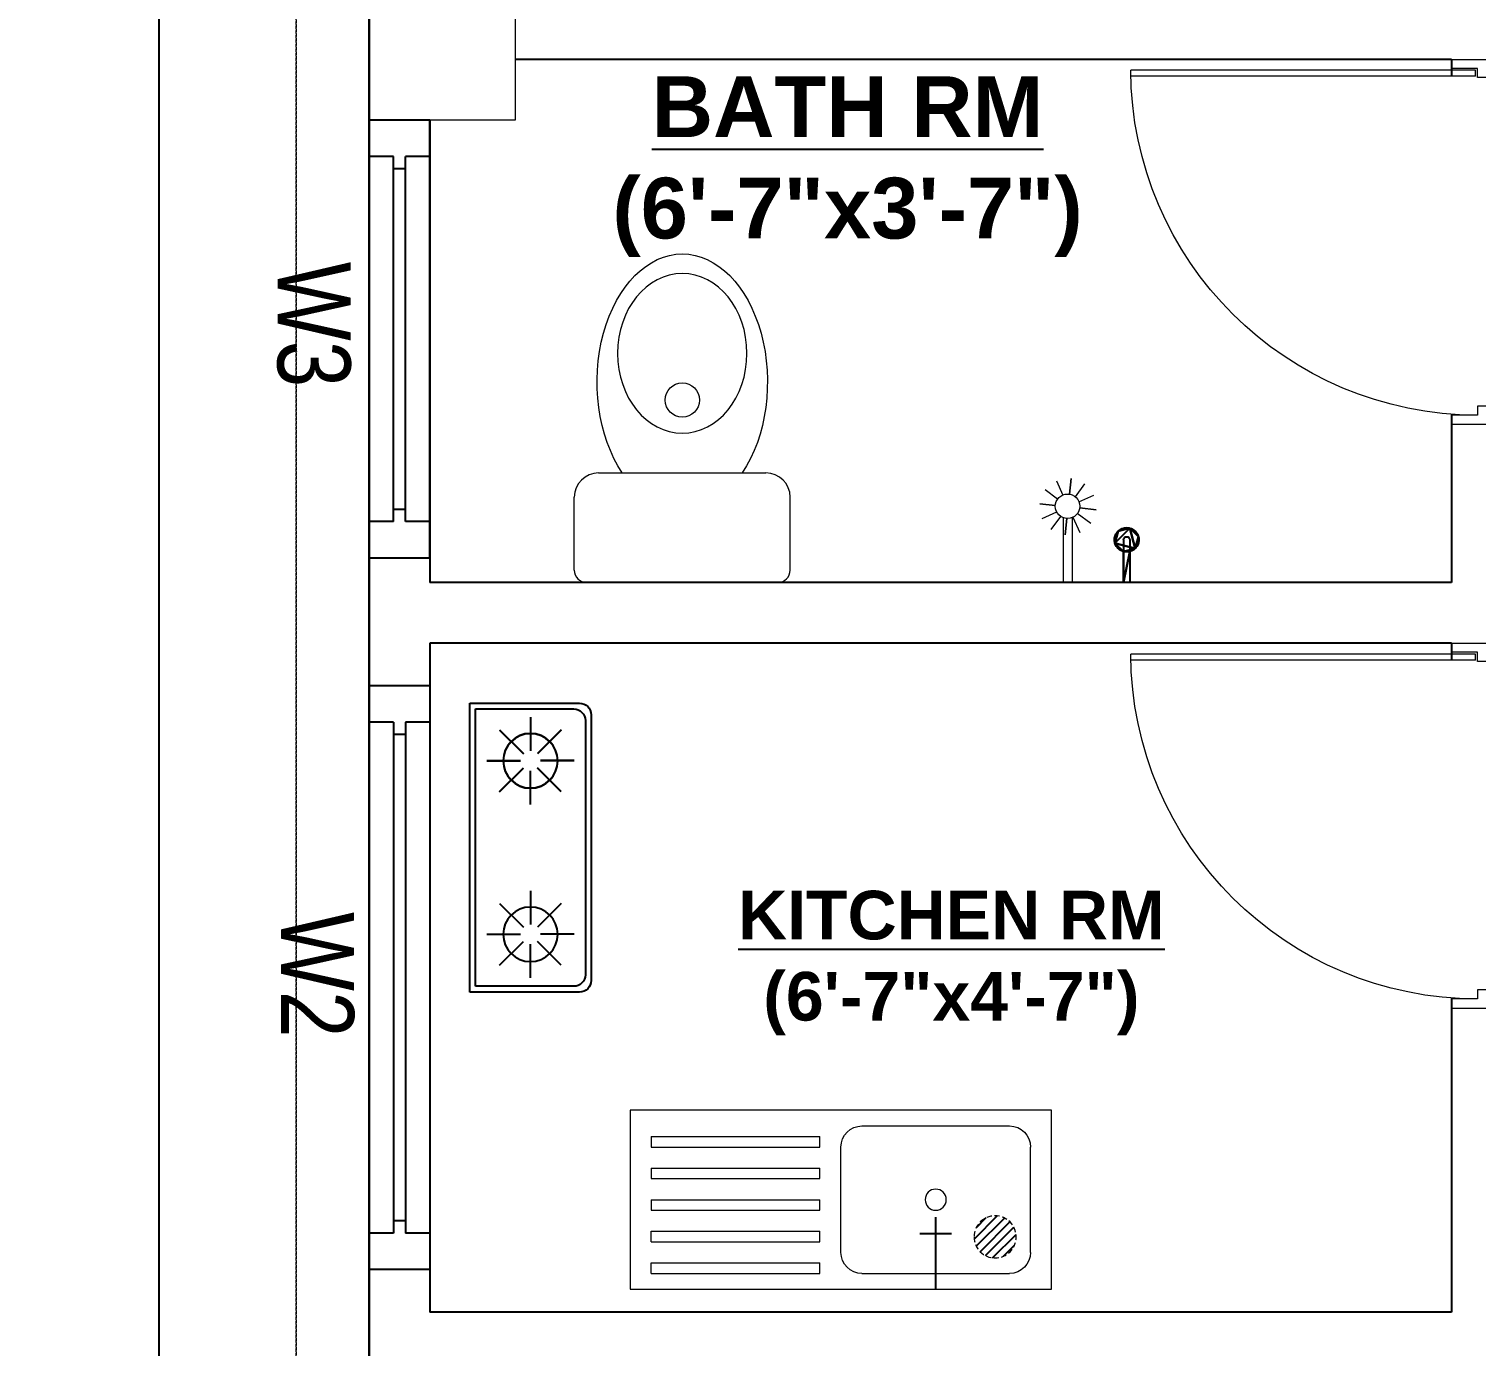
# Model space of a CAD drawing. Header units: inches. Extents: x -4010 to 92088, y -38563 to -1318.
# Drawn here: x 55311.6 to 55430.6, y -36564 to -36455.7 of the extents above; entities that cross this region are included whole.
import ezdxf

# ---------------------------------------------------------------- set-up
doc = ezdxf.new("R2010")
doc.units = ezdxf.units.IN
doc.header["$MEASUREMENT"] = 0
doc.header["$PDMODE"] = 99
for name, pattern in [('DASHDOT', [1, 0.5, -0.25, 0, -0.25]), ('DASHED', [0.75, 0.5, -0.25]), ('HIDDEN', [0.375, 0.25, -0.125])]:
    doc.linetypes.add(name, pattern=pattern)
for name, color, linetype, lineweight in [('boundary line', 84, 'DASHDOT', 30), ('Colour 09', 210, 'Continuous', 9), ('door', 132, 'Continuous', 15), ('DOT-DOT', 230, 'HIDDEN', 13), ('fur', 70, 'Continuous', 5), ('Pipe', 172, 'Continuous', 0), ('Slab Line', 5, 'Continuous', 30), ('T-FIX', 30, 'Continuous', 20)]:
    doc.layers.add(name, color=color, linetype=linetype, lineweight=lineweight)
for name, color, linetype in [('Brick wall', 3, 'Continuous'), ('FICTURE', 70, 'Continuous'), ('FIXTURE', 150, 'Continuous'), ('Hatch', 3, 'Continuous'), ('Rod', 1, 'Continuous'), ('TEX', 7, 'Continuous'), ('WINDOOR', 7, 'Continuous')]:
    doc.layers.add(name, color=color, linetype=linetype)
doc.layers.add('propery line', color=7, linetype='Continuous', lineweight=25, true_color=0xc41208)
doc.styles.add('ARIAL', font='arial.ttf')
doc.styles.get("Standard").update_dxf_attribs({"font": 'ARIALN.TTF'})
doc.dimstyles.new('3-8', dxfattribs={"dimscale": 1.25, "dimtxt": 6, "dimasz": 2, "dimexe": 0.18, "dimexo": 6, "dimgap": 0, "dimtad": 0, "dimdec": 0, "dimzin": 3, "dimdsep": 46, "dimlunit": 3, "dimtxsty": 'ARIAL', "dimblk": 'DD', "dimcen": 1, "dimse1": 1, "dimse2": 1, "dimclrd": 256, "dimclrt": 256, "dimadec": 0, "dimazin": 0, "dimtfac": 0.5, "dimtdec": 0, "dimtmove": 2, "dimatfit": 0, "dimfxl": 0.18, "dimtvp": 0.75, "dimfrac": 1, "dimtolj": 1, "dimtzin": 0, "dimarcsym": 0})

# ---------------------------------------------------------------- blocks, each defined once
blk = doc.blocks.new('Door 30')
at = {"layer": 'door'}
for p, q in [((8.79, 17.46), (8.79, 18.21)), ((8.79, 18.21), (13.79, 18.21)), ((13.79, 18.21), (13.79, 16.71)), ((10.91, 17.46), (8.79, 17.46)), ((10.91, 16.71), (10.91, 17.46)), ((13.79, 16.71), (10.91, 16.71)), ((10.75, -10.4), (-17.58, -10.4)), ((10.75, -10.4), (10.75, -10.9)), ((13.79, -10.29), (10.91, -10.29)), ((10.91, -10.29), (10.91, -11.04)), ((13.79, -11.79), (13.79, -10.29)), ((10.75, -10.9), (-17.59, -10.9)), ((10.91, -11.04), (8.79, -11.04)), ((8.79, -11.04), (8.79, -11.79)), ((8.79, -11.79), (13.79, -11.79))]:
    blk.add_line(p, q, dxfattribs=at)
blk.add_arc((10.91, -11.04), 28.5, 90, 179.7142, dxfattribs=at)
blk = doc.blocks.new("Windoo 4'")
at = {"layer": 'WINDOOR'}
for p, q in [((24, 5), (-24, 5)), ((-24, 5), (-24, 0)), ((-21, 5), (-21, 3)), ((24, 5), (21, 5)), ((21, 5), (21, 3)), ((24, 5), (24, 0)), ((21, 3), (-21, 3)), ((-20, 3), (-20, 2)), ((20, 3), (20, 2)), ((21, 2), (-21, 2)), ((-21, 2), (-21, 0)), ((21, 2), (21, 0)), ((24, 0), (-24, 0)), ((-24, 0), (-21, 0)), ((21, 0), (24, 0))]:
    blk.add_line(p, q, dxfattribs=at)
blk = doc.blocks.new('W-3FT')
at = {"layer": 'WINDOOR'}
for p, q in [((-36, 0), (-36, -5)), ((-36, 0), (-33, 0)), ((-36, 0), (0, 0)), ((-33, 0), (-33, -2)), ((-3, 0), (-3, -2)), ((0, 0), (0, -5)), ((-33, -2), (-3, -2)), ((-32, -2), (-32, -3)), ((-4, -2), (-4, -3)), ((-33, -3), (-33, -5)), ((-33, -3), (-3, -3)), ((-3, -3), (-3, -5)), ((-33, -5), (-36, -5)), ((-36, -5), (0, -5)), ((0, -5), (-3, -5))]:
    blk.add_line(p, q, dxfattribs=at)
blk = doc.blocks.new('BURNER')
at = {"layer": 'FICTURE'}
for p, q in [((-1, 10.5), (-24, 10.5)), ((-25, 9.5), (-25, 0)), ((-24.5, 9), (-24.5, 0.5)), ((-1.5, 10), (-23.5, 10)), ((-20, 9.02), (-20, 6.11)), ((-5, 9.02), (-5, 6.11)), ((-4.97, 9.02), (-4.97, 6.11)), ((-0.5, 0.5), (-0.5, 9)), ((0, 0), (0, 9.5)), ((-22.67, 7.92), (-20.61, 5.86)), ((-17.33, 7.92), (-19.39, 5.86)), ((-7.67, 7.92), (-5.61, 5.86)), ((-7.64, 7.92), (-5.58, 5.86)), ((-2.33, 7.92), (-4.39, 5.86)), ((-2.3, 7.92), (-4.36, 5.86)), ((-23.77, 5.25), (-20.86, 5.25)), ((-16.23, 5.25), (-19.14, 5.25)), ((-8.77, 5.25), (-5.86, 5.25)), ((-8.75, 5.25), (-5.84, 5.25)), ((-1.2, 5.25), (-4.11, 5.25)), ((-22.67, 2.58), (-20.61, 4.64)), ((-20, 1.48), (-20, 4.39)), ((-17.33, 2.58), (-19.39, 4.64)), ((-7.67, 2.58), (-5.61, 4.64)), ((-7.64, 2.58), (-5.58, 4.64)), ((-5, 1.48), (-5, 4.39)), ((-4.97, 1.48), (-4.97, 4.39)), ((-2.33, 2.58), (-4.39, 4.64)), ((-2.3, 2.58), (-4.36, 4.64)), ((-25, 0), (0, 0)), ((-24.5, 0.5), (-0.5, 0.5))]:
    blk.add_line(p, q, dxfattribs=at)
for centre in [(-20, 5.25), (-5, 5.25), (-4.97, 5.25)]:
    blk.add_circle(centre, 2.36, dxfattribs=at)
for centre, start, end in [((-24, 9.5), 90, 180), ((-1, 9.5), 0, 90), ((-23.5, 9), 90, 180), ((-1.5, 9), 0, 90)]:
    blk.add_arc(centre, 1, start, end, dxfattribs=at)
blk = doc.blocks.new('A$C1B9D5D5F')
at = {"layer": 'Hatch', "linetype": 'DASHED'}
h = blk.add_hatch(dxfattribs=at)
h.set_pattern_fill('ANSI31', color=256, scale=5, style=0)
h.set_pattern_definition([(315, (-153.9716, 593.88254), (-0.44194174, -0.44194174), [])])
h.paths.add_polyline_path([(32.64, 12.03, 1), (36.64, 12.03, 1)])
at = {"layer": 'fur', "linetype": 'Continuous'}
for p, q in [((0, 17), (40, 17)), ((0, 0), (0, 17)), ((40, 17), (40, 0)), ((2, 15.5), (18, 15.5)), ((2, 15.5), (2, 14.5)), ((18, 15.5), (18, 14.5)), ((22, 15.5), (36, 15.5)), ((2, 14.5), (18, 14.5)), ((2, 12.5), (18, 12.5)), ((2, 12.5), (2, 11.5)), ((18, 12.5), (18, 11.5)), ((20, 13.5), (20, 3.5)), ((38, 13.5), (38, 3.5)), ((2, 11.5), (18, 11.5)), ((2, 9.5), (18, 9.5)), ((2, 8.5), (2, 9.5)), ((2, 8.5), (18, 8.5)), ((18, 9.5), (18, 8.5)), ((2, 6.5), (18, 6.5)), ((2, 5.5), (2, 6.5)), ((2, 5.5), (18, 5.5)), ((18, 6.5), (18, 5.5)), ((2, 3.5), (18, 3.5)), ((2, 2.5), (2, 3.5)), ((18, 3.5), (18, 2.5)), ((2, 2.5), (18, 2.5)), ((22, 1.5), (36, 1.5)), ((40, 0), (0, 0))]:
    blk.add_line(p, q, dxfattribs=at)
blk.add_circle((29, 8.5), 1, dxfattribs=at)
for centre, start, end in [((22, 13.5), 90, 180), ((36, 13.5), 0, 90), ((22, 3.5), 180, 270), ((36, 3.5), 270, 0)]:
    blk.add_arc(centre, 2, start, end, dxfattribs=at)
at = {"layer": 'Pipe', "linetype": 'DASHED'}
blk.add_circle((34.64, 12.03), 2, dxfattribs=at)
at = {"layer": 'Rod', "linetype": 'Continuous'}
for p, q in [((29, 17), (29, 10.16)), ((27.5, 11.7), (30.5, 11.7))]:
    blk.add_line(p, q, dxfattribs=at)
blk = doc.blocks.new('COMODE')
at = {"linetype": 'Continuous', "lineweight": 15}
for p, q in [((-6.88, 9), (6.87, 9)), ((-8.88, 1), (-8.88, 7)), ((8.88, 1), (8.88, 7)), ((-7.88, 0), (7.87, 0))]:
    blk.add_line(p, q, dxfattribs=at)
blk.add_circle((0, 14.99), 1.41, dxfattribs=at)
for centre, radius, start, end in [((-6.88, 7), 2, 90, 180), ((6.87, 7), 2, 0, 90), ((-7.88, 1), 1, 180, 270), ((7.87, 1), 1, 270, 0)]:
    blk.add_arc(centre, radius, start, end, dxfattribs=at)
at = {"linetype": 'Continuous', "lineweight": 15, "extrusion": (0, 0, -1)}
blk.add_ellipse((0, 16.47), major_axis=(0, 10.53), ratio=0.664933, start_param=3.923136, end_param=8.643235, dxfattribs=at)
blk.add_ellipse((0, 18.83), major_axis=(0, 6.57), ratio=0.809373, dxfattribs=at)
blk = doc.blocks.new('A$C1BE005BA')
at = {"layer": 'T-FIX'}
for p, q in [((2, 3.89), (0.59, 4.93)), ((2.54, 4.28), (1.8, 5.91)), ((3.41, 6.17), (3.22, 4.36)), ((3.22, 4.36), (3.41, 6.17)), ((4.93, 5.58), (3.83, 4.1)), ((0, 3.41), (1.7, 3.23)), ((1.7, 3.23), (0, 3.41)), ((4.23, 3.61), (5.91, 4.37)), ((4.26, 3.55), (11.38, 3.55)), ((0.26, 1.8), (1.8, 2.5)), ((2.24, 1.94), (1.24, 0.59)), ((2.76, 0), (2.94, 1.69)), ((2.94, 1.69), (2.76, 0)), ((4.37, 0.26), (3.65, 1.84)), ((5.58, 1.24), (4.15, 2.3)), ((4.28, 2.55), (11.38, 2.55)), ((6.17, 2.76), (4.36, 2.95)), ((4.36, 2.95), (6.17, 2.76))]:
    blk.add_line(p, q, dxfattribs=at)
blk.add_circle((3.03, 3.03), 1.34, dxfattribs=at)
blk = doc.blocks.new('*U268')
at = {"color": 0}
mesh = blk.add_polyface(dxfattribs=at)
corners = [(1.43, 6.47), (-1.02, 8.93), (-1.9, 5.58), (-1.9, 5.58), (0, 5.06), (1.43, 6.47), (-1.9, 5.58), (-1, 5.06), (0, 5.06), (-1.02, 8.93), (-2.43, 7.51), (-1.9, 5.58), (1.43, 6.47), (0.92, 8.41), (-1.02, 8.93), (0, 5.06), (0.9, 5.58), (1.43, 6.47), (-1, 5.06), (0, 0), (0, 5.06), (-1, 5.06), (-1, 0), (0, 0), (-2.43, 7.51), (-2.43, 6.47), (-1.9, 5.58), (-1.02, 8.93), (-1.92, 8.41), (-2.43, 7.51), (0.92, 8.41), (0.02, 8.93), (-1.02, 8.93), (1.43, 6.47), (1.43, 7.51), (0.92, 8.41)]
mesh.append_faces([[corners[k] for k in face] for face in [(0, 1, 2), (3, 4, 5), (9, 10, 11), (12, 13, 14)]], dxfattribs={"vtx0": -1, "vtx1": -1, "vtx2": -1, "color": 0})
mesh.append_faces([[corners[k] for k in face] for face in [(18, 19, 20)]], dxfattribs={"vtx0": -1, "vtx2": -1, "color": 0})
mesh.append_faces([[corners[k] for k in face] for face in [(6, 7, 8)]], dxfattribs={"vtx1": -1, "vtx2": -1, "color": 0})
mesh.append_faces([[corners[k] for k in face] for face in [(15, 16, 17), (21, 22, 23), (24, 25, 26), (27, 28, 29), (30, 31, 32), (33, 34, 35)]], dxfattribs={"vtx2": -1, "color": 0})
blk = doc.blocks.new('Tap')
at = {"layer": 'FIXTURE', "elevation": 0.25}
for points in [[(-0.25, 3.5), (-0.25, 0)], [(0.25, 3.5), (0.25, 0)]]:
    blk.add_lwpolyline(points, dxfattribs=at)
at = {"layer": 'FIXTURE'}
for radius, start, end in [(1, 284.4775, 255.5225), (0.25, 0, 180)]:
    blk.add_arc((0, 3.5, 0.25), radius, start, end, dxfattribs=at)
at = {"layer": 'FIXTURE', "xscale": 0.5, "yscale": 0.5, "zscale": 0.5}
blk.add_blockref('*U268', (0.25, 0), dxfattribs=at)
blk = doc.blocks.new('A$C300834E3')
at = {"layer": 'Colour 09'}
for p, q in [((0, 10), (12, 10)), ((0, 0), (0, 10)), ((12, 10), (12, 0)), ((12, 0), (0, 0))]:
    blk.add_line(p, q, dxfattribs=at)
blk = doc.blocks.new('DD')
for p, q in [((0, 1.6), (0, -1.6)), ((-1.6, 0), (1.6, 0))]:
    blk.add_line(p, q)
at = {"const_width": 0.3}
blk.add_lwpolyline([(-0.15, 0, 1), (0.15, 0, 1)], format="xyb", close=True, dxfattribs=at)
blk = doc.blocks.new('*D1206')
at = {"layer": 'Defpoints', "color": 0}
for p in [(55333.57, -35908.24), (55322.27, -36874.24), (55333.57, -36874.24)]:
    blk.add_point(p, dxfattribs=at)
at = {"layer": 'Slab Line', "lineweight": -2}
blk.add_line((55322.27, -35910.74), (55322.27, -36871.74), dxfattribs=at)
at = {"layer": 'Slab Line', "lineweight": -2, "xscale": 2.5, "yscale": 2.5, "zscale": 2.5}
for p, rotation in [((55322.27, -35908.24), 90), ((55322.27, -36874.24), 270)]:
    blk.add_blockref('DD', p, dxfattribs=dict(at, rotation=rotation))
at = {"layer": 'Slab Line', "insert": (55316.52, -36391.24), "char_height": 7.5, "attachment_point": 5, "rotation": 90, "style": 'ARIAL'}
blk.add_mtext('\\A1;80\'-6"', dxfattribs=at)

msp = doc.modelspace()

# ---------------------------------------------------------------- linework, layer by layer
at = {"layer": 'DOT-DOT'}
for p, q in [((55333.572, -36868.235), (55333.572, -35908.235)), ((55333.572, -35914.235), (55333.572, -36874.235))]:
    msp.add_line(p, q, dxfattribs=at)
at = {"layer": 'Rod'}
for p, q in [((55339.572, -35926.235), (55339.572, -36808.235)), ((55339.572, -36856.235), (55339.572, -35974.235)), ((55428.572, -36458.235), (55351.572, -36458.235)), ((55428.572, -36458.235), (55428.572, -36459.628)), ((55344.572, -36463.235), (55344.572, -36501.235)), ((55428.572, -36487.406), (55428.572, -36501.235)), ((55428.572, -36501.235), (55344.572, -36501.235)), ((55344.572, -36506.235), (55344.572, -36561.235)), ((55428.572, -36506.235), (55344.572, -36506.235)), ((55428.572, -36506.235), (55428.572, -36507.628)), ((55428.572, -36535.406), (55428.572, -36561.235)), ((55428.572, -36561.235), (55344.572, -36561.235))]:
    msp.add_line(p, q, dxfattribs=at)

# ---------------------------------------------------------------- block references
at = {"layer": 'boundary line', "color": 0, "linetype": 'ByBlock', "lineweight": 20}
msp.add_blockref('COMODE', (55365.32, -36501.235), dxfattribs=at)
for name, p, xscale, yscale, zscale, rotation in [('A$C1BE005BA', (55394.724, -36492.703), 0.75, 0.7500000000582077, 0.7500000000628643, 270), ('BURNER', (55347.849, -36511.169), -0.9500000000116415, 0.9500000000116415, 0.950000000000002, 270), ('A$C1B9D5D5F', (55361.037, -36544.625), -0.8662499999991269, 0.8662499999991269, 0.8662500000000001, 180)]:
    msp.add_blockref(name, p, dxfattribs=dict(at, xscale=xscale, yscale=yscale, zscale=zscale, rotation=rotation))
at = {"layer": 'Brick wall', "xscale": -1, "rotation": 270}
for name, p in [('W-3FT', (55344.572, -36463.235)), ("Windoo 4'", (55339.572, -36533.735))]:
    msp.add_blockref(name, p, dxfattribs=at)
at = {"layer": 'Brick wall', "xscale": -1}
msp.add_blockref('Tap', (55401.858, -36501.235), dxfattribs=at)
at = {"layer": 'Colour 09'}
msp.add_blockref('A$C300834E3', (55339.572, -36463.235), dxfattribs=at)
at = {"layer": 'propery line', "color": 3, "xscale": -1, "rotation": 180}
for p in [(55419.783, -36470.025), (55419.783, -36518.025)]:
    msp.add_blockref('Door 30', p, dxfattribs=at)

# ---------------------------------------------------------------- texts
at = {"layer": 'TEX', "attachment_point": 5}
for s, insert, char_height, width in [('{\\fArial|b1|i0|c0|p34;\\LBATH RM\\P\\l(6\'-7"x3\'-7")}', (55378.909, -36467.05), 5, 98.57538), ('{\\fArial|b1|i0|c0|p34;\\LKITCHEN RM\\P\\l(6\'-7"x4\'-7")}', (55387.445, -36532.528), 4, 86.60934)]:
    msp.add_mtext(s, dxfattribs=dict(at, insert=insert, char_height=char_height, width=width))
at = {"layer": 'TEX', "linetype": 'ByBlock', "char_height": 6, "width": 18.77154, "rotation": 270}
for s, insert, attachment_point in [('W3', (55338.045, -36485.192), 3), ('W2', (55332.327, -36528.34), 7)]:
    msp.add_mtext(s, dxfattribs=dict(at, insert=insert, attachment_point=attachment_point))

# ---------------------------------------------------------------- dimensions: what is measured, and where the dimension line sits
at = {"layer": 'Slab Line'}
dim = msp.add_linear_dim(base=(55322.268, -36874.235), p1=(55333.572, -35908.235), p2=(55333.572, -36874.235), angle=90, dimstyle='3-8', dxfattribs=at)
dim.commit()
dim.dimension.update_dxf_attribs({"geometry": '*D1206', "text_midpoint": (55316.524, -36391.235)})

doc.saveas('drawing.dxf')
